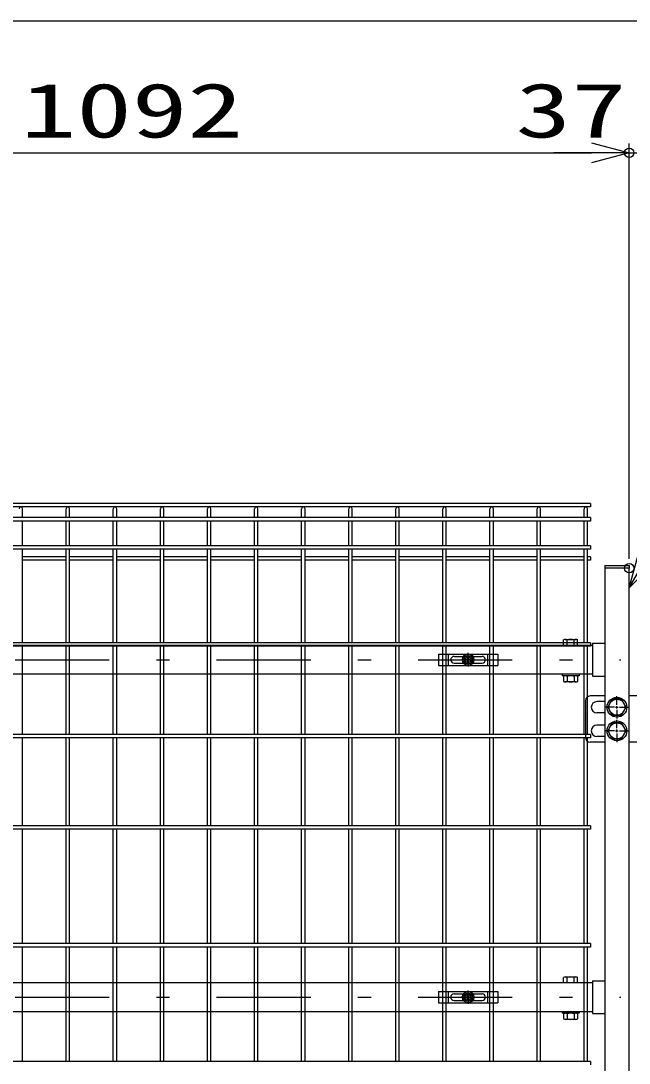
# Model space of a CAD drawing. Units: millimetres, scale not verified. Extents: x -4455 to 4455, y -3150 to 3150.
# Drawn here: x -2325 to -1679, y 366 to 1472 of the extents above; entities that cross this region are included whole.
import ezdxf
from ezdxf.enums import TextEntityAlignment as Align

# ---------------------------------------------------------------- set-up
doc = ezdxf.new("R2010")
doc.units = ezdxf.units.MM
doc.header["$LTSCALE"] = 20
doc.header["$PDMODE"] = 32
doc.header["$PDSIZE"] = 10
doc.linetypes.add('USER1', pattern=[10.7, 5, -2.5, 0.7, -2.5])
doc.linetypes.add('USER2', pattern=[0.375, 0.25, -0.125])
for name, color, linetype, lineweight in [('0-1_寸法線', 4, 'Continuous', 25), ('0-2_0', 3, 'USER2', 25), ('0-4_扉横枠', 7, 'Continuous', 25), ('0-5_軸線', 2, 'USER1', 25), ('0-6_扉縦枠', 7, 'Continuous', 25), ('0-7_丁番', 3, 'Continuous', 25), ('0-F_NER', 30, 'Continuous', 25), ('1-3_固定金具', 41, 'Continuous', 25)]:
    doc.layers.add(name, color=color, linetype=linetype, lineweight=lineweight)
doc.layers.add('0-3_DEFPOINTS', color=7, linetype='Continuous')
doc.styles.add('ＭＳ ゴシック', font='')
doc.styles.get('ＭＳ ゴシック').set_extended_font_data('MS Gothic')

# ---------------------------------------------------------------- blocks, each defined once
blk = doc.blocks.new('_Open30')
at = {"layer": '0-2_0', "color": 4, "linetype": 'Continuous'}
blk.add_line((0, 0), (-20, 0), dxfattribs=at)
blk.add_lwpolyline([(-20, 5.36), (0, 0), (-20, -5.36)], dxfattribs=at)
blk = doc.blocks.new('A$Cbe1bfa43')
at = {"layer": '1-3_固定金具'}
for p, q in [((0, 0), (1260, 0)), ((210, -240), (210, 0)), ((630, -80), (630, 22.9)), ((1050, -240), (1050, 0)), ((1260, 0), (1260, -240)), ((260, -120), (260.2, -120)), ((330, -50), (930, -50)), ((330, -190), (930, -190)), ((590, -120), (487.1, -120)), ((590, -120), (550, -120)), ((585.5, -112.8), (622.8, -112.8)), ((585.5, -127.2), (585.5, -112.8)), ((585.5, -112.8), (622.8, -112.8)), ((585.5, -127.2), (585.5, -112.8)), ((585.5, -112.8), (622.8, -112.8)), ((585.5, -127.2), (585.5, -112.8)), ((622.8, -127.2), (585.5, -127.2)), ((622.8, -127.2), (585.5, -127.2)), ((610, -120), (650, -120)), ((610, -120), (650, -120)), ((622.8, -112.8), (622.8, -75.5)), ((622.8, -112.8), (622.8, -75.5)), ((622.8, -112.8), (622.8, -75.5)), ((622.8, -112.8), (622.8, -75.5)), ((622.8, -112.8), (622.8, -75.5)), ((622.8, -112.8), (622.8, -75.5)), ((622.8, -75.5), (637.2, -75.5)), ((622.8, -75.5), (637.2, -75.5)), ((622.8, -75.5), (637.2, -75.5)), ((622.8, -75.5), (637.2, -75.5)), ((622.8, -75.5), (637.2, -75.5)), ((622.8, -75.5), (637.2, -75.5)), ((622.8, -164.5), (622.8, -127.2)), ((622.8, -164.5), (622.8, -127.2)), ((637.2, -164.5), (622.8, -164.5)), ((637.2, -164.5), (622.8, -164.5)), ((637.2, -164.5), (622.8, -164.5)), ((637.2, -164.5), (622.8, -164.5)), ((637.2, -164.5), (622.8, -164.5)), ((637.2, -164.5), (622.8, -164.5)), ((630, -80), (630, -40)), ((630, -140), (630, -100)), ((630, -140), (630, -100)), ((630, -160), (630, -200)), ((630, -160), (630, -262.9)), ((637.2, -75.5), (637.2, -112.8)), ((637.2, -75.5), (637.2, -112.8)), ((637.2, -75.5), (637.2, -112.8)), ((637.2, -75.5), (637.2, -112.8)), ((637.2, -75.5), (637.2, -112.8)), ((637.2, -112.8), (674.5, -112.8)), ((637.2, -112.8), (674.5, -112.8)), ((637.2, -112.8), (674.5, -112.8)), ((637.2, -127.2), (637.2, -164.5)), ((674.5, -127.2), (637.2, -127.2)), ((637.2, -127.2), (637.2, -164.5)), ((674.5, -127.2), (637.2, -127.2)), ((637.2, -127.2), (637.2, -164.5)), ((674.5, -127.2), (637.2, -127.2)), ((670, -120), (710, -120)), ((670, -120), (772.9, -120)), ((674.5, -112.8), (674.5, -127.2)), ((674.5, -112.8), (674.5, -127.2)), ((674.5, -112.8), (674.5, -127.2)), ((1004, -120), (1004.2, -120))]:
    blk.add_line(p, q, dxfattribs=at)
for points in [[(0, 0), (0, -240), (1260, -240)], [(585.5, -127.2), (585.5, -112.8), (622.8, -112.8)], [(585.5, -127.2), (585.5, -112.8), (622.8, -112.8)], [(585.5, -127.2), (585.5, -112.8), (622.8, -112.8)], [(622.8, -164.5), (622.8, -127.2), (585.5, -127.2)], [(622.8, -164.5), (622.8, -127.2), (585.5, -127.2)], [(622.8, -164.5), (622.8, -127.2), (585.5, -127.2)], [(622.8, -164.5), (622.8, -127.2), (585.5, -127.2)], [(637.2, -75.5), (637.2, -112.8), (674.5, -112.8), (674.5, -127.2)], [(637.2, -112.8), (674.5, -112.8), (674.5, -127.2)], [(637.2, -112.8), (674.5, -112.8), (674.5, -127.2)], [(674.5, -127.2), (637.2, -127.2), (637.2, -164.5)], [(674.5, -127.2), (637.2, -127.2), (637.2, -164.5)], [(674.5, -127.2), (637.2, -127.2), (637.2, -164.5)]]:
    blk.add_lwpolyline(points, dxfattribs=at)
for radius in [122.9, 122.9, 122.9, 122.9, 122.9, 122.9, 91.9, 91.9, 91.9, 91.9, 91.9, 91.9, 60]:
    blk.add_circle((630, -120), radius, dxfattribs=at)
for centre, start, end in [((330, -120), 90, 180), ((330, -120), 180, 270), ((930, -120), 0, 90), ((930, -120), 270, 0)]:
    blk.add_arc(centre, 70, start, end, dxfattribs=at)

msp = doc.modelspace()

# ---------------------------------------------------------------- linework, layer by layer
at = {"layer": '0-1_寸法線'}
for p, q in [((-2771.45, 1472.19), (-1651.45, 1472.19)), ((-1679.2, 901.47), (-1679.2, 1342.19)), ((-1679.2, 901.47), (-1679.2, 1342.19)), ((-2731.2, 1332.19), (-1719.2, 1332.19)), ((-1719.2, 1332.19), (-1759.2, 1332.19)), ((-1679.2, 1332.19), (-1641.7, 1332.19))]:
    msp.add_line(p, q, dxfattribs=at)
at = {"layer": '0-3_DEFPOINTS'}
for p in [(-1679.2, 1332.19), (-1679.2, 891.47)]:
    msp.add_point(p, dxfattribs=at)
at = {"layer": '0-4_扉横枠'}
for p, q in [((-2732.2, 809.97), (-1718.2, 809.97)), ((-1748.9, 809.97), (-1748.9, 815.43)), ((-1748.9, 809.97), (-1733.9, 809.97)), ((-1747.02, 815.98), (-1735.77, 815.98)), ((-1745.15, 809.97), (-1745.15, 815.43)), ((-1737.65, 809.97), (-1737.65, 815.43)), ((-1733.9, 809.97), (-1733.9, 815.43)), ((-1718.2, 811.92), (-1705.2, 811.92)), ((-1718.2, 811.92), (-1718.2, 777.02)), ((-1718.2, 778.97), (-2732.2, 778.97)), ((-1750.4, 778.97), (-1750.4, 777.37)), ((-1732.4, 777.37), (-1750.4, 777.37)), ((-1748.9, 776.82), (-1748.9, 771.43)), ((-1735.77, 777.37), (-1747.02, 777.37)), ((-1745.15, 776.82), (-1745.15, 771.43)), ((-1737.65, 776.82), (-1737.65, 771.43)), ((-1733.9, 776.82), (-1733.9, 771.43)), ((-1732.4, 778.97), (-1732.4, 777.37)), ((-1718.2, 777.02), (-1705.2, 777.02)), ((-1735.77, 770.87), (-1747.02, 770.87)), ((-1748.9, 451.97), (-1748.9, 457.43)), ((-1747.02, 457.98), (-1735.77, 457.98)), ((-1745.15, 451.97), (-1745.15, 457.43)), ((-1737.65, 451.97), (-1737.65, 457.43)), ((-1733.9, 451.97), (-1733.9, 457.43)), ((-1718.2, 453.92), (-1705.2, 453.92)), ((-1718.2, 453.92), (-1718.2, 419.02)), ((-2732.2, 451.97), (-1718.2, 451.97)), ((-1748.9, 451.97), (-1733.9, 451.97)), ((-1718.2, 420.97), (-2732.2, 420.97)), ((-1750.4, 420.97), (-1750.4, 419.37)), ((-1732.4, 420.97), (-1732.4, 419.37)), ((-1732.4, 419.37), (-1750.4, 419.37)), ((-1748.9, 418.82), (-1748.9, 413.43)), ((-1735.77, 419.37), (-1747.02, 419.37)), ((-1735.77, 412.87), (-1747.02, 412.87)), ((-1745.15, 418.82), (-1745.15, 413.43)), ((-1737.65, 418.82), (-1737.65, 413.43)), ((-1733.9, 418.82), (-1733.9, 413.43)), ((-1718.2, 419.02), (-1705.2, 419.02))]:
    msp.add_line(p, q, dxfattribs=at)
for centre, radius, start, end in [((-1747.02, 812.52), 3.46, 57.13278, 122.86722), ((-1741.4, 802.99), 12.99, 73.22135, 106.77865), ((-1735.77, 812.52), 3.46, 57.13278, 122.86722), ((-1747.02, 773.92), 3.46, 57.13278, 122.86722), ((-1741.4, 764.38), 12.99, 73.22135, 106.77865), ((-1735.77, 773.92), 3.46, 57.13278, 122.86722), ((-1747.02, 774.33), 3.46, 237.13278, 302.86722), ((-1741.4, 783.87), 12.99, 253.22135, 286.77865), ((-1735.77, 774.33), 3.46, 237.13278, 302.86722), ((-1747.02, 454.52), 3.46, 57.13278, 122.86722), ((-1741.4, 444.99), 12.99, 73.22135, 106.77865), ((-1735.77, 454.52), 3.46, 57.13278, 122.86722), ((-1747.02, 415.92), 3.46, 57.13278, 122.86722), ((-1747.02, 416.33), 3.46, 237.13278, 302.86722), ((-1741.4, 406.38), 12.99, 73.22135, 106.77865), ((-1741.4, 425.87), 12.99, 253.22135, 286.77865), ((-1735.77, 415.92), 3.46, 57.13278, 122.86722), ((-1735.77, 416.33), 3.46, 237.13278, 302.86722)]:
    msp.add_arc(centre, radius, start, end, dxfattribs=at)
at = {"layer": '0-5_軸線'}
for p, q in [((-2759.3, 794.47), (-1688.1, 794.47)), ((-2759.3, 436.47), (-1688.1, 436.47))]:
    msp.add_line(p, q, dxfattribs=at)
at = {"layer": '0-6_扉縦枠'}
for p, q in [((-1705.2, 894.47), (-1679.2, 894.47)), ((-1705.2, 894.47), (-1705.2, 891.47)), ((-1705.2, 891.47), (-1705.2, -819.53)), ((-1679.2, 891.47), (-1705.2, 891.47)), ((-1679.2, 894.47), (-1679.2, 891.47)), ((-1679.2, -819.53), (-1679.2, 891.47))]:
    msp.add_line(p, q, dxfattribs=at)
at = {"layer": '0-7_丁番'}
for p, q in [((-1705.2, 755.98), (-1720.45, 755.98)), ((-1692.2, 746.68), (-1692.2, 755.83)), ((-1692.2, 746.68), (-1692.2, 755.83)), ((-1657.39, 755.98), (-1679.2, 755.98)), ((-1725.45, 750.98), (-1725.45, 711.98)), ((-1705.2, 749.98), (-1713.45, 749.98)), ((-1694.9, 743.98), (-1704.05, 743.98)), ((-1693.55, 743.98), (-1690.85, 743.98)), ((-1693.55, 743.98), (-1690.85, 743.98)), ((-1692.2, 742.63), (-1692.2, 745.33)), ((-1692.2, 742.63), (-1692.2, 745.33)), ((-1692.2, 741.28), (-1692.2, 732.13)), ((-1692.2, 741.28), (-1692.2, 732.13)), ((-1689.5, 743.98), (-1680.35, 743.98)), ((-1689.5, 743.98), (-1680.35, 743.98)), ((-1705.2, 737.98), (-1713.45, 737.98)), ((-1692.2, 721.68), (-1692.2, 730.83)), ((-1705.2, 724.98), (-1713.45, 724.98)), ((-1694.9, 718.98), (-1704.05, 718.98)), ((-1693.55, 718.98), (-1690.85, 718.98)), ((-1692.2, 717.63), (-1692.2, 720.33)), ((-1689.5, 718.98), (-1679.2, 718.98)), ((-1705.2, 712.98), (-1713.45, 712.98)), ((-1692.2, 716.28), (-1692.2, 707.13)), ((-1705.2, 706.98), (-1720.45, 706.98)), ((-1644.89, 706.98), (-1679.2, 706.98))]:
    msp.add_line(p, q, dxfattribs=at)
for points in [[(-1697.11, 752.48), (-1702.01, 743.98), (-1697.11, 735.48), (-1687.29, 735.48), (-1682.38, 743.98), (-1687.29, 752.48)], [(-1697.11, 727.48), (-1702.01, 718.98), (-1697.11, 710.48), (-1687.29, 710.48), (-1682.38, 718.98), (-1687.29, 727.48)]]:
    msp.add_lwpolyline(points, close=True, dxfattribs=at)
for centre, radius in [((-1692.2, 743.98), 10.5), ((-1692.2, 743.98), 8.5), ((-1692.2, 718.98), 10.5), ((-1692.2, 718.98), 8.5)]:
    msp.add_circle(centre, radius, dxfattribs=at)
for centre, radius, start, end in [((-1720.45, 750.98), 5, 90, 180), ((-1713.45, 743.98), 6, 90, 270), ((-1713.45, 718.98), 6, 90, 270), ((-1720.45, 711.98), 5, 180, 270)]:
    msp.add_arc(centre, radius, start, end, dxfattribs=at)
at = {"layer": '0-F_NER'}
for p, q in [((-1720.2, 960.08), (-2730.2, 960.08)), ((-1720.2, 956.48), (-2730.2, 956.48)), ((-2323.4, 945.18), (-2323.4, 954.68)), ((-2277, 945.18), (-2277, 954.68)), ((-2273.4, 945.18), (-2273.4, 954.68)), ((-2227, 945.18), (-2227, 954.68)), ((-2223.4, 945.18), (-2223.4, 954.68)), ((-2177, 945.18), (-2177, 954.68)), ((-2173.4, 945.18), (-2173.4, 954.68)), ((-2127, 945.18), (-2127, 954.68)), ((-2123.4, 945.18), (-2123.4, 954.68)), ((-2077, 945.18), (-2077, 954.68)), ((-2073.4, 945.18), (-2073.4, 954.68)), ((-2027, 945.18), (-2027, 954.68)), ((-2023.4, 945.18), (-2023.4, 954.68)), ((-1977, 945.18), (-1977, 954.68)), ((-1973.4, 945.18), (-1973.4, 954.68)), ((-1927, 945.18), (-1927, 954.68)), ((-1923.4, 945.18), (-1923.4, 954.68)), ((-1877, 945.18), (-1877, 954.68)), ((-1873.4, 945.18), (-1873.4, 954.68)), ((-1827, 945.18), (-1827, 954.68)), ((-1823.4, 945.18), (-1823.4, 954.68)), ((-1777, 945.18), (-1777, 954.68)), ((-1773.4, 945.18), (-1773.4, 954.68)), ((-1727, 945.18), (-1727, 954.68)), ((-1723.4, 945.18), (-1723.4, 954.68)), ((-1720.2, 960.08), (-1720.2, 956.48)), ((-1720.2, 945.18), (-2730.2, 945.18)), ((-1720.2, 941.58), (-2730.2, 941.58)), ((-2323.4, 915.38), (-2323.4, 941.58)), ((-2277, 915.38), (-2277, 941.58)), ((-2273.4, 915.38), (-2273.4, 941.58)), ((-2227, 915.38), (-2227, 941.58)), ((-2223.4, 915.38), (-2223.4, 941.58)), ((-2177, 915.38), (-2177, 941.58)), ((-2173.4, 915.38), (-2173.4, 941.58)), ((-2127, 915.38), (-2127, 941.58)), ((-2123.4, 915.38), (-2123.4, 941.58)), ((-2077, 915.38), (-2077, 941.58)), ((-2073.4, 915.38), (-2073.4, 941.58)), ((-2027, 915.38), (-2027, 941.58)), ((-2023.4, 915.38), (-2023.4, 941.58)), ((-1977, 915.38), (-1977, 941.58)), ((-1973.4, 915.38), (-1973.4, 941.58)), ((-1927, 915.38), (-1927, 941.58)), ((-1923.4, 915.38), (-1923.4, 941.58)), ((-1877, 915.38), (-1877, 941.58)), ((-1873.4, 915.38), (-1873.4, 941.58)), ((-1827, 915.38), (-1827, 941.58)), ((-1823.4, 915.38), (-1823.4, 941.58)), ((-1777, 915.38), (-1777, 941.58)), ((-1773.4, 915.38), (-1773.4, 941.58)), ((-1727, 915.38), (-1727, 941.58)), ((-1723.4, 915.38), (-1723.4, 941.58)), ((-1720.2, 945.18), (-1720.2, 941.58)), ((-1720.2, 915.38), (-2730.2, 915.38)), ((-1720.2, 911.78), (-2730.2, 911.78)), ((-2323.4, 812.28), (-2323.4, 911.78)), ((-2277, 812.28), (-2277, 911.78)), ((-2273.4, 812.28), (-2273.4, 911.78)), ((-2227, 812.28), (-2227, 911.78)), ((-2223.4, 812.28), (-2223.4, 911.78)), ((-2177, 812.28), (-2177, 911.78)), ((-2173.4, 812.28), (-2173.4, 911.78)), ((-2127, 812.28), (-2127, 911.78)), ((-2123.4, 812.28), (-2123.4, 911.78)), ((-2077, 812.28), (-2077, 911.78)), ((-2073.4, 812.28), (-2073.4, 911.78)), ((-2027, 812.28), (-2027, 911.78)), ((-2023.4, 812.28), (-2023.4, 911.78)), ((-1977, 812.28), (-1977, 911.78)), ((-1973.4, 812.28), (-1973.4, 911.78)), ((-1927, 812.28), (-1927, 911.78)), ((-1923.4, 812.28), (-1923.4, 911.78)), ((-1877, 812.28), (-1877, 911.78)), ((-1873.4, 812.28), (-1873.4, 911.78)), ((-1827, 812.28), (-1827, 911.78)), ((-1823.4, 812.28), (-1823.4, 911.78)), ((-1777, 812.28), (-1777, 911.78)), ((-1773.4, 812.28), (-1773.4, 911.78)), ((-1727, 812.28), (-1727, 911.78)), ((-1723.4, 812.28), (-1723.4, 911.78)), ((-1720.2, 915.38), (-1720.2, 911.78)), ((-2277, 903.52), (-2323.4, 903.52)), ((-2277, 899.92), (-2323.4, 899.92)), ((-2227, 903.52), (-2273.4, 903.52)), ((-2227, 899.92), (-2273.4, 899.92)), ((-2177, 903.52), (-2223.4, 903.52)), ((-2177, 899.92), (-2223.4, 899.92)), ((-2127, 903.52), (-2173.4, 903.52)), ((-2127, 899.92), (-2173.4, 899.92)), ((-2077, 903.52), (-2123.4, 903.52)), ((-2077, 899.92), (-2123.4, 899.92)), ((-2027, 903.52), (-2073.4, 903.52)), ((-2027, 899.92), (-2073.4, 899.92)), ((-1977, 903.52), (-2023.4, 903.52)), ((-1977, 899.92), (-2023.4, 899.92)), ((-1927, 903.52), (-1973.4, 903.52)), ((-1927, 899.92), (-1973.4, 899.92)), ((-1877, 903.52), (-1923.4, 903.52)), ((-1877, 899.92), (-1923.4, 899.92)), ((-1827, 903.52), (-1873.4, 903.52)), ((-1827, 899.92), (-1873.4, 899.92)), ((-1777, 903.52), (-1823.4, 903.52)), ((-1777, 899.92), (-1823.4, 899.92)), ((-1727, 903.52), (-1773.4, 903.52)), ((-1727, 899.92), (-1773.4, 899.92)), ((-1720.2, 903.52), (-1723.4, 903.52)), ((-1720.2, 899.92), (-1723.4, 899.92)), ((-1720.2, 903.52), (-1720.2, 899.92)), ((-1720.2, 808.68), (-2730.2, 808.68)), ((-2323.4, 715.28), (-2323.4, 808.68)), ((-2277, 715.28), (-2277, 808.68)), ((-2273.4, 715.28), (-2273.4, 808.68)), ((-2227, 715.28), (-2227, 808.68)), ((-2223.4, 715.28), (-2223.4, 808.68)), ((-2177, 715.28), (-2177, 808.68)), ((-2173.4, 715.28), (-2173.4, 808.68)), ((-2127, 715.28), (-2127, 808.68)), ((-2123.4, 715.28), (-2123.4, 808.68)), ((-2077, 715.28), (-2077, 808.68)), ((-2073.4, 715.28), (-2073.4, 808.68)), ((-2027, 715.28), (-2027, 808.68)), ((-2023.4, 715.28), (-2023.4, 808.68)), ((-1977, 715.28), (-1977, 808.68)), ((-1973.4, 715.28), (-1973.4, 808.68)), ((-1927, 715.28), (-1927, 808.68)), ((-1923.4, 715.28), (-1923.4, 808.68)), ((-1877, 715.28), (-1877, 808.68)), ((-1873.4, 715.28), (-1873.4, 808.68)), ((-1827, 715.28), (-1827, 808.68)), ((-1823.4, 715.28), (-1823.4, 808.68)), ((-1777, 715.28), (-1777, 808.68)), ((-1773.4, 715.28), (-1773.4, 808.68)), ((-1727, 715.28), (-1727, 808.68)), ((-1723.4, 715.28), (-1723.4, 808.68)), ((-1720.2, 812.28), (-1720.2, 808.68)), ((-1720.2, 711.68), (-2730.2, 711.68)), ((-2323.4, 618.28), (-2323.4, 711.68)), ((-2277, 618.28), (-2277, 711.68)), ((-2273.4, 618.28), (-2273.4, 711.68)), ((-2227, 618.28), (-2227, 711.68)), ((-2223.4, 618.28), (-2223.4, 711.68)), ((-2177, 618.28), (-2177, 711.68)), ((-2173.4, 618.28), (-2173.4, 711.68)), ((-2127, 618.28), (-2127, 711.68)), ((-2123.4, 618.28), (-2123.4, 711.68)), ((-2077, 618.28), (-2077, 711.68)), ((-2073.4, 618.28), (-2073.4, 711.68)), ((-2027, 618.28), (-2027, 711.68)), ((-2023.4, 618.28), (-2023.4, 711.68)), ((-1977, 618.28), (-1977, 711.68)), ((-1973.4, 618.28), (-1973.4, 711.68)), ((-1927, 618.28), (-1927, 711.68)), ((-1923.4, 618.28), (-1923.4, 711.68)), ((-1877, 618.28), (-1877, 711.68)), ((-1873.4, 618.28), (-1873.4, 711.68)), ((-1827, 618.28), (-1827, 711.68)), ((-1823.4, 618.28), (-1823.4, 711.68)), ((-1777, 618.28), (-1777, 711.68)), ((-1773.4, 618.28), (-1773.4, 711.68)), ((-1727, 618.28), (-1727, 711.68)), ((-1723.4, 618.28), (-1723.4, 711.68)), ((-1720.2, 715.28), (-1720.2, 711.68)), ((-1720.2, 614.68), (-2730.2, 614.68)), ((-2323.4, 493.28), (-2323.4, 614.68)), ((-2277, 493.28), (-2277, 614.68)), ((-2273.4, 493.28), (-2273.4, 614.68)), ((-2227, 493.28), (-2227, 614.68)), ((-2223.4, 493.28), (-2223.4, 614.68)), ((-2177, 493.28), (-2177, 614.68)), ((-2173.4, 493.28), (-2173.4, 614.68)), ((-2127, 493.28), (-2127, 614.68)), ((-2123.4, 493.28), (-2123.4, 614.68)), ((-2077, 493.28), (-2077, 614.68)), ((-2073.4, 493.28), (-2073.4, 614.68)), ((-2027, 493.28), (-2027, 614.68)), ((-2023.4, 493.28), (-2023.4, 614.68)), ((-1977, 493.28), (-1977, 614.68)), ((-1973.4, 493.28), (-1973.4, 614.68)), ((-1927, 493.28), (-1927, 614.68)), ((-1923.4, 493.28), (-1923.4, 614.68)), ((-1877, 493.28), (-1877, 614.68)), ((-1873.4, 493.28), (-1873.4, 614.68)), ((-1827, 493.28), (-1827, 614.68)), ((-1823.4, 493.28), (-1823.4, 614.68)), ((-1777, 493.28), (-1777, 614.68)), ((-1773.4, 493.28), (-1773.4, 614.68)), ((-1727, 493.28), (-1727, 614.68)), ((-1723.4, 493.28), (-1723.4, 614.68)), ((-1720.2, 618.28), (-1720.2, 614.68)), ((-1720.2, 489.68), (-2730.2, 489.68)), ((-2323.4, 368.28), (-2323.4, 489.68)), ((-2277, 368.28), (-2277, 489.68)), ((-2273.4, 368.28), (-2273.4, 489.68)), ((-2227, 368.28), (-2227, 489.68)), ((-2223.4, 368.28), (-2223.4, 489.68)), ((-2177, 368.28), (-2177, 489.68)), ((-2173.4, 368.28), (-2173.4, 489.68)), ((-2127, 368.28), (-2127, 489.68)), ((-2123.4, 368.28), (-2123.4, 489.68)), ((-2077, 368.28), (-2077, 489.68)), ((-2073.4, 368.28), (-2073.4, 489.68)), ((-2027, 368.28), (-2027, 489.68)), ((-2023.4, 368.28), (-2023.4, 489.68)), ((-1977, 368.28), (-1977, 489.68)), ((-1973.4, 368.28), (-1973.4, 489.68)), ((-1927, 368.28), (-1927, 489.68)), ((-1923.4, 368.28), (-1923.4, 489.68)), ((-1877, 368.28), (-1877, 489.68)), ((-1873.4, 368.28), (-1873.4, 489.68)), ((-1827, 368.28), (-1827, 489.68)), ((-1823.4, 368.28), (-1823.4, 489.68)), ((-1777, 368.28), (-1777, 489.68)), ((-1773.4, 368.28), (-1773.4, 489.68)), ((-1727, 368.28), (-1727, 489.68)), ((-1723.4, 368.28), (-1723.4, 489.68)), ((-1720.2, 493.28), (-1720.2, 489.68)), ((-1720.2, 368.28), (-1720.2, 364.68))]:
    msp.add_line(p, q, dxfattribs=at)
for points in [[(-1720.2, 812.28), (-2730.2, 812.28), (-2730.2, 808.68)], [(-1720.2, 715.28), (-2730.2, 715.28), (-2730.2, 711.68)], [(-1720.2, 618.28), (-2730.2, 618.28), (-2730.2, 614.68)], [(-1720.2, 493.28), (-2730.2, 493.28), (-2730.2, 489.68)], [(-1720.2, 368.28), (-2730.2, 368.28), (-2730.2, 364.68)]]:
    msp.add_lwpolyline(points, dxfattribs=at)
for centre in [(-2325.2, 954.68), (-2275.2, 954.68), (-2225.2, 954.68), (-2175.2, 954.68), (-2125.2, 954.68), (-2075.2, 954.68), (-2025.2, 954.68), (-1975.2, 954.68), (-1925.2, 954.68), (-1875.2, 954.68), (-1825.2, 954.68), (-1775.2, 954.68), (-1725.2, 954.68)]:
    msp.add_arc(centre, 1.8, 0, 180, dxfattribs=at)

# ---------------------------------------------------------------- block references
at = {"layer": '0-1_寸法線', "xscale": 2, "yscale": 2}
msp.add_blockref('_Open30', (-1679.2, 1332.19), dxfattribs=at)
msp.add_blockref('_Open30', (-1679.2, 1332.19), dxfattribs=at)
at = {"layer": '0-1_寸法線', "xscale": 2, "yscale": 2, "rotation": 239.88754}
msp.add_blockref('_Open30', (-1679.2, 870.82), dxfattribs=at)
at = {"layer": '1-3_固定金具', "xscale": 0.05, "yscale": 0.05}
for p in [(-1881.7, 800.47), (-1881.7, 442.47)]:
    msp.add_blockref('A$Cbe1bfa43', p, dxfattribs=at)

# ---------------------------------------------------------------- texts
at = {"layer": '0-1_寸法線', "color": 2, "style": 'ＭＳ ゴシック', "width": 1.5}
for s, p in [('1092', (-2325.2, 1331.09)), ('37.5', (-1799.83, 1331.09))]:
    msp.add_text(s, height=57.77, dxfattribs=at).set_placement(p, align=Align.BOTTOM_LEFT)

doc.saveas('drawing.dxf')
